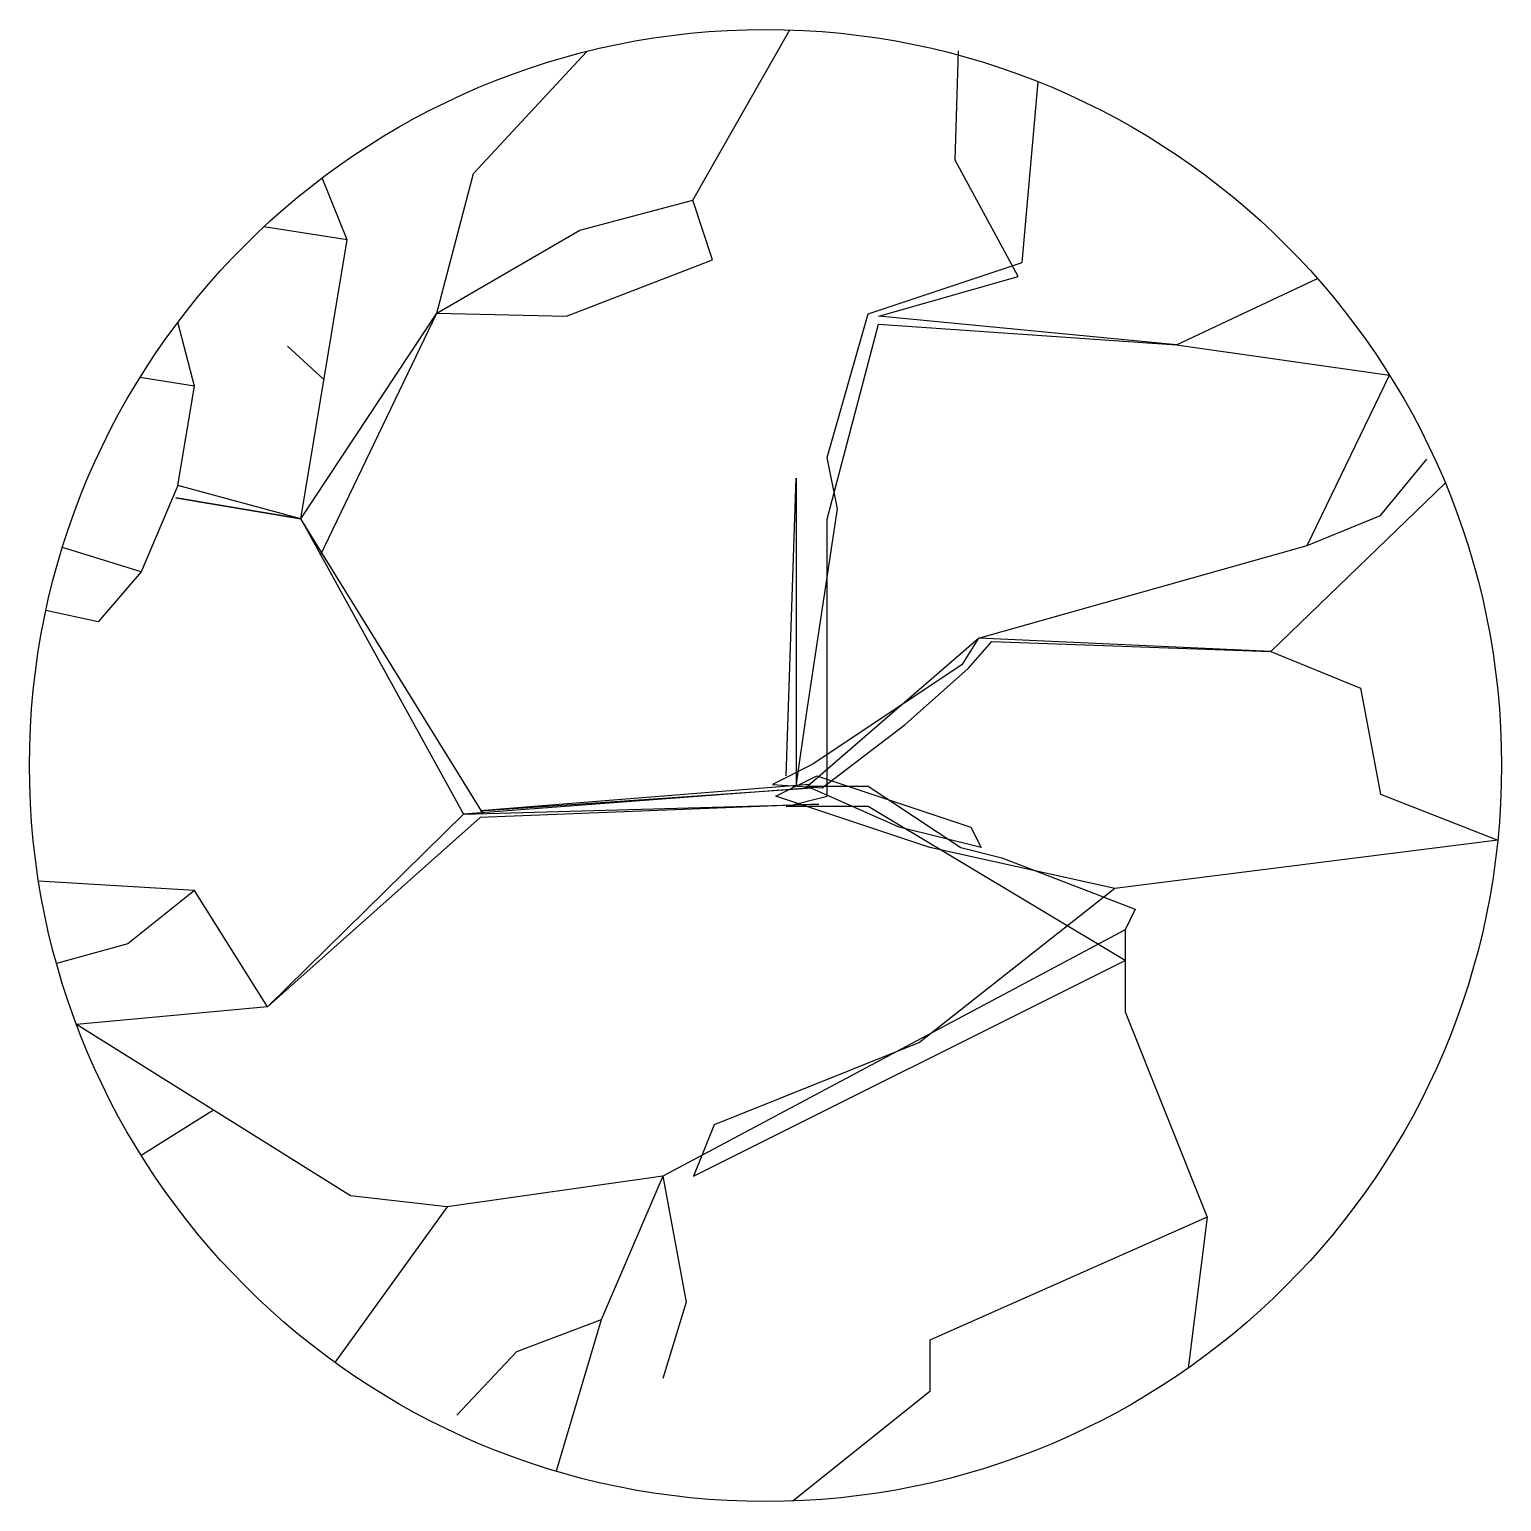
# Model space of a CAD drawing. Extents: x 607079 to 613079, y 191704 to 197704.
import ezdxf

# ---------------------------------------------------------------- set-up
doc = ezdxf.new("R2010")
doc.units = 0
doc.header["$LTSCALE"] = 8
doc.header["$MEASUREMENT"] = 0
doc.layers.add('WINDOW_TEXT', color=7, linetype='CONTINUOUS')

msp = doc.modelspace()

# ---------------------------------------------------------------- linework, layer by layer
at = {"layer": 'WINDOW_TEXT', "ltscale": 8}
for p, q in [((609782, 197008.2), (610177.4, 197702.3)), ((608888.3, 197116.4), (609350.2, 197614.2)), ((610851.6, 197170.6), (610865.2, 197617)), ((611125.3, 196753.7), (611189.4, 197490.7)), ((611108.9, 196697), (610851.6, 197170.6)), ((608739.4, 196548.2), (608888.3, 197116.4)), ((608373.8, 196845.9), (608271.5, 197098.6)), ((609321.6, 196886.4), (609782, 197008.2)), ((609863.2, 196764.7), (609782, 197008.2)), ((608373.8, 196845.9), (608034.5, 196899.8)), ((608739.4, 196548.2), (609321.6, 196886.4)), ((608184.2, 195709.4), (608373.8, 196845.9)), ((609267.4, 196534.7), (609863.2, 196764.7)), ((610497.3, 196544.6), (611125.3, 196753.7)), ((610540.2, 196534.7), (611108.9, 196697)), ((611753.2, 196419.1), (612327.8, 196689.2)), ((607750.9, 196250.6), (607683.6, 196510.6)), ((608184.2, 195709.4), (608739.4, 196548.2)), ((608265.4, 195560.6), (608739.4, 196548.2)), ((608739.4, 196548.2), (609267.4, 196534.7)), ((610329.8, 195958.9), (610497.3, 196544.6)), ((610329.8, 195707.9), (610539.1, 196502.7)), ((610539.1, 196502.7), (611753.2, 196419.1)), ((610539.1, 196502.7), (611753.2, 196419.1)), ((611753.2, 196419.1), (610540.2, 196534.7)), ((608279, 196277.6), (608130, 196412.9)), ((611753.2, 196419.1), (612622.3, 196294.5)), ((607750.9, 196250.6), (607529.1, 196285.2)), ((612286.9, 195601.2), (612622.3, 196294.5)), ((607683.2, 195844.7), (607750.9, 196250.6)), ((610371.7, 195749.8), (610329.8, 195958.9)), ((612584.8, 195722.9), (612774.4, 195952.9)), ((607683.2, 195844.7), (607534.3, 195492.9)), ((608184.2, 195709.4), (607683.2, 195844.7)), ((610162.3, 194662.1), (610204.2, 195875.2)), ((610204.2, 195875.2), (610204.2, 195498.8)), ((612138, 195168.2), (612849.2, 195854.4)), ((607674.8, 195794.4), (608184.2, 195709.4)), ((608184.2, 195709.4), (607674.8, 195794.4)), ((610246.1, 194913.1), (610371.7, 195749.8)), ((612286.9, 195601.2), (612584.8, 195722.9)), ((608184.2, 195709.4), (608847.7, 194505.3)), ((608928.9, 194505.3), (608184.2, 195709.4)), ((610329.8, 194578.5), (610329.8, 195707.9)), ((610946.4, 195222.3), (612286.9, 195601.2)), ((607534.3, 195492.9), (607213.2, 195592.5)), ((607534.3, 195492.9), (607358.2, 195290)), ((610204.2, 195498.8), (610204.2, 195164.1)), ((607358.2, 195290), (607145.9, 195335.7)), ((610242.3, 194613.5), (610946.4, 195222.3)), ((610946.4, 195222.3), (610878.7, 195114.1)), ((610905.8, 195100.6), (611000.6, 195208.8)), ((612138, 195168.2), (610946.4, 195222.3)), ((611000.6, 195208.8), (612138, 195168.2)), ((611000.6, 195208.8), (612138, 195168.2)), ((610204.2, 195164.1), (610204.2, 194620.3)), ((612138, 195168.2), (612503.6, 195019.4)), ((610878.7, 195114.1), (610269.4, 194708.2)), ((610648.5, 194870.6), (610905.8, 195100.6)), ((612503.6, 195019.4), (612584.8, 194586.5)), ((610204.2, 194620.3), (610246.1, 194913.1)), ((610310, 194613.5), (610648.5, 194870.6)), ((610269.4, 194708.2), (610106.9, 194627.1)), ((610120.5, 194578.5), (610287.9, 194662.1)), ((610287.9, 194662.1), (610915.9, 194453)), ((610269.4, 194613.5), (608847.7, 194505.3)), ((610255.9, 194627.1), (608915.4, 194518.8)), ((608915.4, 194518.8), (610269.4, 194613.5)), ((610106.9, 194627.1), (610310, 194613.5)), ((610622.9, 194453), (610246.1, 194620.3)), ((610246.1, 194620.3), (610497.3, 194620.3)), ((610497.3, 194620.3), (610874.1, 194369.3)), ((612584.8, 194586.5), (613063.2, 194400.1)), ((608847.7, 194505.3), (610296.5, 194545.9)), ((610296.5, 194545.9), (608915.4, 194491.8)), ((610748.5, 194369.3), (610120.5, 194578.5)), ((610162.3, 194536.6), (610329.8, 194578.5)), ((610497.3, 194536.6), (610162.3, 194536.6)), ((611543.9, 193909.2), (610497.3, 194536.6)), ((608847.7, 194505.3), (608048.8, 193720.6)), ((608915.4, 194491.8), (608048.8, 193720.6)), ((610957.8, 194369.3), (610622.9, 194453)), ((610915.9, 194453), (610957.8, 194369.3)), ((613063.2, 194400.1), (611502.1, 194202)), ((611502.1, 194202), (610748.5, 194369.3)), ((610874.1, 194369.3), (611041.5, 194327.5)), ((611041.5, 194327.5), (611585.8, 194118.3)), ((607750.9, 194194.1), (607115.9, 194232.3)), ((607750.9, 194194.1), (607480.1, 193977.7)), ((608048.8, 193720.6), (607750.9, 194194.1)), ((611502.1, 194202), (610706.6, 193574.5)), ((611585.8, 194118.3), (611543.9, 194034.7)), ((611543.9, 194034.7), (609659.9, 193030.7)), ((611543.9, 194034.7), (611543.9, 193700)), ((607480.1, 193977.7), (607189.3, 193896.4)), ((609785.5, 193030.7), (611543.9, 193909.2)), ((608048.8, 193720.6), (607270.5, 193648.3)), ((611543.9, 193700), (611878.8, 192863.4)), ((608387.3, 192949.4), (607270.5, 193648.3)), ((610706.6, 193574.5), (609869.3, 193239.8)), ((607828.9, 193298.8), (607534.1, 193114.7)), ((609869.3, 193239.8), (609785.5, 193030.7)), ((609659.9, 193030.7), (608780.8, 192905.2)), ((609659.9, 193030.7), (609408.7, 192445)), ((609659.9, 193030.7), (609754.9, 192516.5)), ((608780.8, 192905.2), (608323.3, 192271.1)), ((608780.8, 192905.2), (608387.3, 192949.4)), ((611878.8, 192863.4), (610748.5, 192361.4)), ((611878.8, 192863.4), (611801.9, 192248.3)), ((609754.9, 192516.5), (609660.1, 192205.3)), ((609408.7, 192445), (609064.3, 192313.6)), ((609408.7, 192445), (609225.7, 191827.8)), ((610748.5, 192361.4), (610748.5, 192152.2)), ((609064.3, 192313.6), (608820.6, 192056.5)), ((610748.5, 192152.2), (610190.3, 191706))]:
    msp.add_line(p, q, dxfattribs=at)
msp.add_circle((610078.6, 194704), 3000, dxfattribs=at)

doc.saveas('drawing.dxf')
